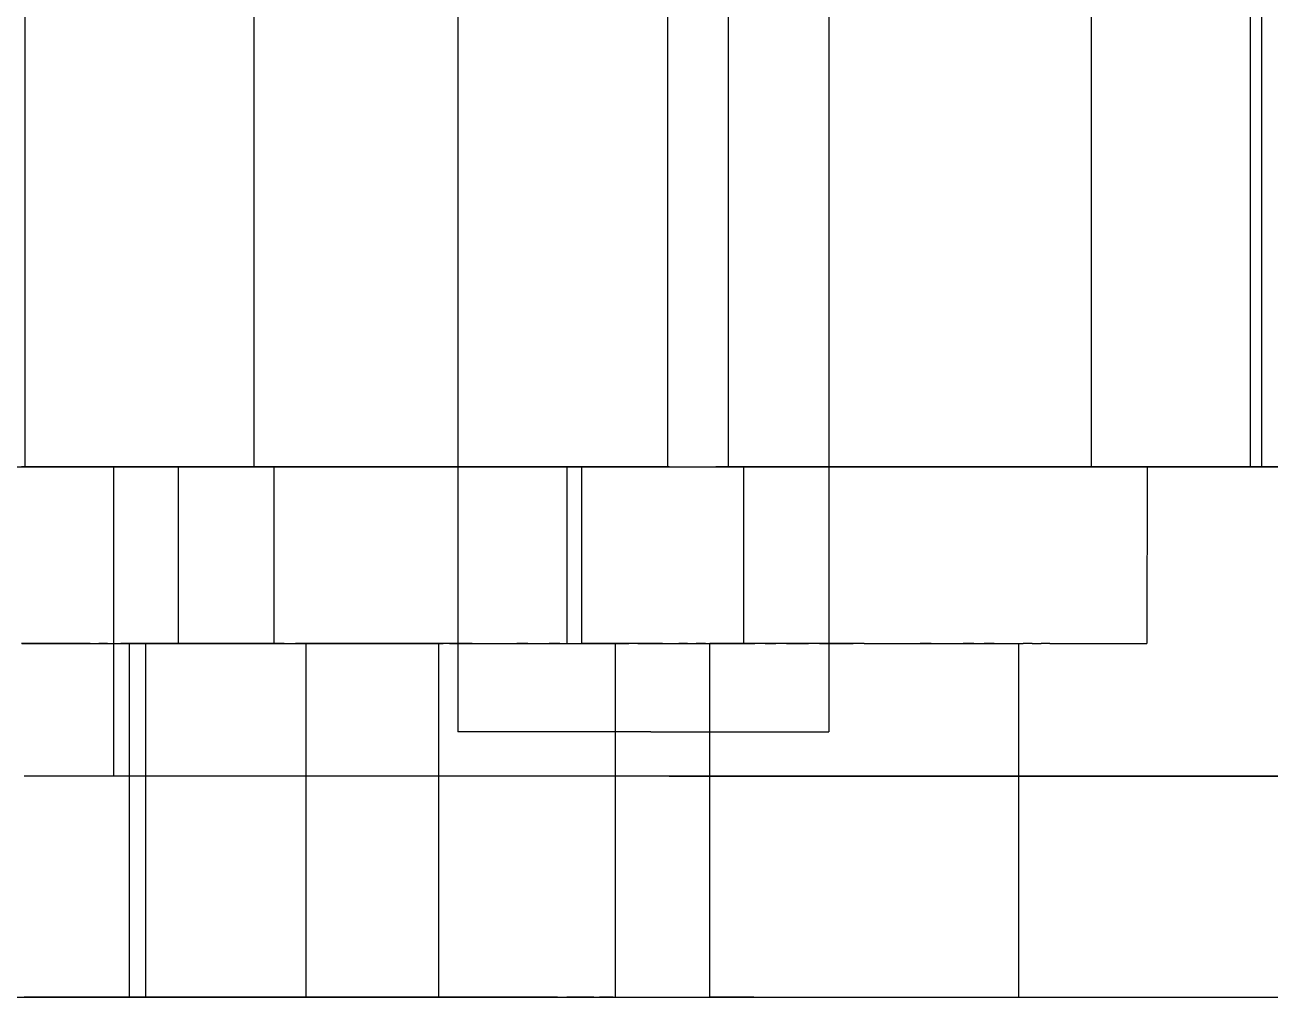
# Model space of a CAD drawing. Header units: millimetres. Extents: x -55 to 176, y -160 to 36.
# Drawn here: x 117 to 131.09, y -130 to -119 of the extents above; entities that cross this region are included whole.
import ezdxf

# ---------------------------------------------------------------- set-up
doc = ezdxf.new("R2010")
doc.units = ezdxf.units.MM
doc.layers.add('YZ', color=7, linetype='Continuous')

msp = doc.modelspace()

# ---------------------------------------------------------------- linework, layer by layer
at = {"layer": 'YZ'}
for p, q in [((117.001, -124), (117.001, -108)), ((117.001, -124), (117.001, -108)), ((121.9, -108), (121.9, -127)), ((121.9, -108), (121.9, -127)), ((126.1, -108), (126.1, -127)), ((126.1, -108), (126.1, -127)), ((131, -124), (130.999, -108)), ((131, -124), (130.999, -108)), ((119.593, -124), (119.593, -109.866)), ((130.871, -124), (130.871, -109.866)), ((124.276, -124), (124.276, -116.959)), ((124.963, -124), (124.963, -118)), ((129.071, -124), (129.071, -118)), ((116, -124), (164, -124)), ((117.01, -124), (116.961, -124)), ((116.998, -124), (117.124, -124)), ((117.002, -124), (117.001, -124)), ((117.002, -124), (117.001, -124)), ((117.001, -124), (117.01, -124)), ((117.001, -124), (117.011, -124)), ((117.015, -124), (117.002, -124)), ((117.002, -124), (117.014, -124)), ((117.064, -124), (117.01, -124)), ((117.01, -124), (117.03, -124)), ((117.011, -124), (117.032, -124)), ((117.014, -124), (117.037, -124)), ((117.04, -124), (117.015, -124)), ((117.03, -124), (117.062, -124)), ((117.032, -124), (117.064, -124)), ((117.037, -124), (117.07, -124)), ((117.075, -124), (117.04, -124)), ((117.062, -124), (117.104, -124)), ((117.122, -124), (117.064, -124)), ((117.064, -124), (117.108, -124)), ((117.07, -124), (117.115, -124)), ((117.121, -124), (117.075, -124)), ((117.104, -124), (117.157, -124)), ((117.108, -124), (117.161, -124)), ((117.115, -124), (117.171, -124)), ((117.178, -124), (117.121, -124)), ((117.185, -124), (117.122, -124)), ((117.124, -124), (117.249, -124)), ((117.157, -124), (117.222, -124)), ((117.161, -124), (117.226, -124)), ((117.171, -124), (117.237, -124)), ((117.246, -124), (117.178, -124)), ((117.253, -124), (117.185, -124)), ((117.222, -124), (117.297, -124)), ((117.226, -124), (117.301, -124)), ((117.237, -124), (117.314, -124)), ((117.324, -124), (117.246, -124)), ((117.249, -124), (117.374, -124)), ((117.324, -124), (117.253, -124)), ((117.297, -124), (117.382, -124)), ((117.301, -124), (117.387, -124)), ((117.314, -124), (117.402, -124)), ((117.413, -124), (117.324, -124)), ((117.4, -124), (117.324, -124)), ((117.374, -124), (117.497, -124)), ((117.382, -124), (117.478, -124)), ((117.387, -124), (117.484, -124)), ((117.479, -124), (117.4, -124)), ((117.402, -124), (117.5, -124)), ((117.513, -124), (117.413, -124)), ((117.478, -124), (117.585, -124)), ((117.563, -124), (117.479, -124)), ((117.484, -124), (117.59, -124)), ((117.497, -124), (117.618, -124)), ((117.5, -124), (117.608, -124)), ((117.623, -124), (117.513, -124)), ((117.65, -124), (117.563, -124)), ((117.585, -124), (117.702, -124)), ((117.59, -124), (117.707, -124)), ((117.608, -124), (117.726, -124)), ((117.618, -124), (117.738, -124)), ((117.743, -124), (117.623, -124)), ((117.65, -124), (117.741, -124)), ((117.828, -124), (117.702, -124)), ((117.834, -124), (117.707, -124)), ((117.726, -124), (117.854, -124)), ((117.738, -124), (117.857, -124)), ((117.741, -124), (117.835, -124)), ((117.873, -124), (117.743, -124)), ((117.965, -124), (117.828, -124)), ((117.97, -124), (117.834, -124)), ((117.835, -124), (117.933, -124)), ((117.854, -124), (117.992, -124)), ((117.857, -124), (117.973, -124)), ((118.013, -124), (117.873, -124)), ((117.933, -124), (118.034, -124)), ((117.965, -124), (118.111, -124)), ((118.116, -124), (117.97, -124)), ((117.973, -124), (118.087, -124)), ((117.992, -124), (118.139, -124)), ((118.039, -124), (118.004, -124)), ((118.004, -124), (118.004, -127.5)), ((118.162, -124), (118.013, -124)), ((118.034, -124), (118.137, -124)), ((118.109, -124), (118.039, -124)), ((118.087, -124), (118.199, -124)), ((118.213, -124), (118.109, -124)), ((118.111, -124), (118.266, -124)), ((118.271, -124), (118.116, -124)), ((118.137, -124), (118.244, -124)), ((118.139, -124), (118.296, -124)), ((118.32, -124), (118.162, -124)), ((118.199, -124), (118.308, -124)), ((118.351, -124), (118.213, -124)), ((118.244, -124), (118.353, -124)), ((118.266, -124), (118.431, -124)), ((118.435, -124), (118.271, -124)), ((118.296, -124), (118.461, -124)), ((118.308, -124), (118.415, -124)), ((118.488, -124), (118.32, -124)), ((118.524, -124), (118.351, -124)), ((118.353, -124), (118.465, -124)), ((118.415, -124), (118.519, -124)), ((118.431, -124), (118.604, -124)), ((118.608, -124), (118.435, -124)), ((118.461, -124), (118.636, -124)), ((118.465, -124), (118.58, -124)), ((118.664, -124), (118.488, -124)), ((118.519, -124), (118.62, -124)), ((118.731, -124), (118.524, -124)), ((118.58, -124), (118.696, -124)), ((118.604, -124), (118.786, -124)), ((118.789, -124), (118.608, -124)), ((118.62, -124), (118.717, -124)), ((118.636, -124), (118.818, -124)), ((118.849, -124), (118.664, -124)), ((118.696, -124), (118.814, -124)), ((118.717, -124), (118.812, -124)), ((118.971, -124), (118.731, -124)), ((118.739, -124), (118.734, -124)), ((118.734, -124), (118.734, -126)), ((118.749, -124), (118.739, -124)), ((118.764, -124), (118.749, -124)), ((118.785, -124), (118.764, -124)), ((118.81, -124), (118.785, -124)), ((118.786, -124), (118.976, -124)), ((118.979, -124), (118.789, -124)), ((118.84, -124), (118.81, -124)), ((118.812, -124), (118.902, -124)), ((118.814, -124), (118.934, -124)), ((118.818, -124), (119.009, -124)), ((118.875, -124), (118.84, -124)), ((119.042, -124), (118.849, -124)), ((118.915, -124), (118.875, -124)), ((118.902, -124), (118.99, -124)), ((118.959, -124), (118.915, -124)), ((118.934, -124), (119.056, -124)), ((119.008, -124), (118.959, -124)), ((119.245, -124), (118.971, -124)), ((118.976, -124), (119.174, -124)), ((119.176, -124), (118.979, -124)), ((118.99, -124), (119.073, -124)), ((119.062, -124), (119.008, -124)), ((119.009, -124), (119.208, -124)), ((119.243, -124), (119.042, -124)), ((119.056, -124), (119.179, -124)), ((119.121, -124), (119.062, -124)), ((119.073, -124), (119.153, -124)), ((119.184, -124), (119.121, -124)), ((119.153, -124), (119.228, -124)), ((119.174, -124), (119.38, -124)), ((119.176, -124), (119.381, -124)), ((119.179, -124), (119.303, -124)), ((119.251, -124), (119.184, -124)), ((119.208, -124), (119.414, -124)), ((119.228, -124), (119.3, -124)), ((119.243, -124), (119.451, -124)), ((119.551, -124), (119.245, -124)), ((119.322, -124), (119.251, -124)), ((119.3, -124), (119.367, -124)), ((119.303, -124), (119.428, -124)), ((119.398, -124), (119.322, -124)), ((119.367, -124), (119.43, -124)), ((119.38, -124), (119.593, -124)), ((119.381, -124), (119.593, -124)), ((119.478, -124), (119.398, -124)), ((119.414, -124), (119.627, -124)), ((119.428, -124), (119.554, -124)), ((119.43, -124), (119.488, -124)), ((119.451, -124), (119.667, -124)), ((119.561, -124), (119.478, -124)), ((119.488, -124), (119.542, -124)), ((119.542, -124), (119.592, -124)), ((119.89, -124), (119.551, -124)), ((119.554, -124), (119.681, -124)), ((119.648, -124), (119.561, -124)), ((119.592, -124), (119.636, -124)), ((119.593, -124), (124.963, -124)), ((124.276, -124), (119.593, -124)), ((119.627, -124), (119.848, -124)), ((119.636, -124), (119.676, -124)), ((119.739, -124), (119.648, -124)), ((119.667, -124), (119.889, -124)), ((119.676, -124), (119.711, -124)), ((119.681, -124), (119.808, -124)), ((119.711, -124), (119.741, -124)), ((119.739, -124), (119.834, -124)), ((119.741, -124), (119.766, -124)), ((119.766, -124), (119.786, -124)), ((119.786, -124), (119.802, -124)), ((119.802, -124), (119.812, -124)), ((119.808, -124), (119.935, -124)), ((119.812, -124), (119.817, -124)), ((119.817, -124), (119.817, -126)), ((119.834, -124), (119.931, -124)), ((119.848, -124), (120.075, -124)), ((119.889, -124), (120.118, -124)), ((120.261, -124), (119.89, -124)), ((119.931, -124), (120.032, -124)), ((119.935, -124), (120.062, -124)), ((120.032, -124), (120.136, -124)), ((120.062, -124), (120.189, -124)), ((120.075, -124), (120.308, -124)), ((120.118, -124), (120.353, -124)), ((120.136, -124), (120.243, -124)), ((120.189, -124), (120.316, -124)), ((120.243, -124), (120.352, -124)), ((120.663, -124), (120.261, -124)), ((120.308, -124), (120.546, -124)), ((120.316, -124), (120.442, -124)), ((120.352, -124), (120.464, -124)), ((120.353, -124), (120.594, -124)), ((120.442, -124), (120.567, -124)), ((120.464, -124), (120.578, -124)), ((120.546, -124), (120.791, -124)), ((120.567, -124), (120.691, -124)), ((120.578, -124), (120.694, -124)), ((120.594, -124), (120.84, -124)), ((121.095, -124), (120.663, -124)), ((120.691, -124), (120.814, -124)), ((120.694, -124), (120.812, -124)), ((120.791, -124), (121.04, -124)), ((120.812, -124), (120.933, -124)), ((120.814, -124), (120.936, -124)), ((120.84, -124), (121.092, -124)), ((120.933, -124), (121.054, -124)), ((120.936, -124), (121.056, -124)), ((121.04, -124), (121.294, -124)), ((121.054, -124), (121.177, -124)), ((121.056, -124), (121.174, -124)), ((121.092, -124), (121.348, -124)), ((121.557, -124), (121.095, -124)), ((121.174, -124), (121.291, -124)), ((121.177, -124), (121.301, -124)), ((121.291, -124), (121.405, -124)), ((121.294, -124), (121.552, -124)), ((121.301, -124), (121.427, -124)), ((121.348, -124), (121.608, -124)), ((121.405, -124), (121.517, -124)), ((121.427, -124), (121.553, -124)), ((121.517, -124), (121.626, -124)), ((121.552, -124), (121.815, -124)), ((121.553, -124), (121.679, -124)), ((122.049, -124), (121.557, -124)), ((121.608, -124), (121.872, -124)), ((121.626, -124), (121.733, -124)), ((121.679, -124), (121.806, -124)), ((121.733, -124), (121.837, -124)), ((121.806, -124), (121.933, -124)), ((121.815, -124), (122.08, -124)), ((121.837, -124), (121.937, -124)), ((121.872, -124), (122.139, -124)), ((121.933, -124), (122.061, -124)), ((121.937, -124), (122.035, -124)), ((122.035, -124), (122.129, -124)), ((122.568, -124), (122.049, -124)), ((122.061, -124), (122.188, -124)), ((122.08, -124), (122.349, -124)), ((122.129, -124), (122.22, -124)), ((122.139, -124), (122.409, -124)), ((122.188, -124), (122.314, -124)), ((122.22, -124), (122.307, -124)), ((122.307, -124), (122.391, -124)), ((122.314, -124), (122.44, -124)), ((122.349, -124), (122.62, -124)), ((122.391, -124), (122.471, -124)), ((122.409, -124), (122.682, -124)), ((122.44, -124), (122.566, -124)), ((122.471, -124), (122.546, -124)), ((122.546, -124), (122.618, -124)), ((122.566, -124), (122.69, -124)), ((123.116, -124), (122.568, -124)), ((122.618, -124), (122.685, -124)), ((122.62, -124), (122.893, -124)), ((122.682, -124), (122.957, -124)), ((122.685, -124), (122.748, -124)), ((122.69, -124), (122.813, -124)), ((122.748, -124), (122.806, -124)), ((122.806, -124), (122.86, -124)), ((122.813, -124), (122.934, -124)), ((122.86, -124), (122.909, -124)), ((122.893, -124), (123.169, -124)), ((122.909, -124), (122.954, -124)), ((122.934, -124), (123.054, -124)), ((122.954, -124), (122.994, -124)), ((122.957, -124), (123.234, -124)), ((122.994, -124), (123.029, -124)), ((123.029, -124), (123.059, -124)), ((123.054, -124), (123.173, -124)), ((123.059, -124), (123.084, -124)), ((123.084, -124), (123.104, -124)), ((123.104, -124), (123.119, -124)), ((123.69, -124), (123.116, -124)), ((123.119, -124), (123.129, -124)), ((123.129, -124), (123.134, -124)), ((123.134, -124), (123.134, -126)), ((123.169, -124), (123.445, -124)), ((123.173, -124), (123.289, -124)), ((123.234, -124), (123.512, -124)), ((123.289, -124), (123.403, -124)), ((123.302, -124), (123.3, -124)), ((123.3, -124), (123.303, -124)), ((123.3, -124), (123.301, -126)), ((123.309, -124), (123.302, -124)), ((123.303, -124), (123.312, -124)), ((123.321, -124), (123.309, -124)), ((123.312, -124), (123.325, -124)), ((123.338, -124), (123.321, -124)), ((123.325, -124), (123.343, -124)), ((123.36, -124), (123.338, -124)), ((123.343, -124), (123.367, -124)), ((123.387, -124), (123.36, -124)), ((123.367, -124), (123.395, -124)), ((123.419, -124), (123.387, -124)), ((123.395, -124), (123.429, -124)), ((123.403, -124), (123.515, -124)), ((123.456, -124), (123.419, -124)), ((123.429, -124), (123.467, -124)), ((123.445, -124), (123.722, -124)), ((123.497, -124), (123.456, -124)), ((123.467, -124), (123.51, -124)), ((123.544, -124), (123.497, -124)), ((123.51, -124), (123.558, -124)), ((123.512, -124), (123.79, -124)), ((123.515, -124), (123.624, -124)), ((123.595, -124), (123.544, -124)), ((123.558, -124), (123.61, -124)), ((123.651, -124), (123.595, -124)), ((123.61, -124), (123.667, -124)), ((123.624, -124), (123.731, -124)), ((123.711, -124), (123.651, -124)), ((123.667, -124), (123.729, -124)), ((124.29, -124), (123.69, -124)), ((123.776, -124), (123.711, -124)), ((123.722, -124), (124, -124)), ((123.729, -124), (123.795, -124)), ((123.731, -124), (123.835, -124)), ((123.845, -124), (123.776, -124)), ((123.79, -124), (124.069, -124)), ((123.795, -124), (123.865, -124)), ((123.835, -124), (123.936, -124)), ((123.918, -124), (123.845, -124)), ((123.865, -124), (123.939, -124)), ((123.995, -124), (123.918, -124)), ((123.936, -124), (124.033, -124)), ((123.939, -124), (124.018, -124)), ((124.076, -124), (123.995, -124)), ((124, -124), (124.274, -124)), ((124.018, -124), (124.1, -124)), ((124.033, -124), (124.128, -124)), ((124.069, -124), (124.348, -124)), ((124.162, -124), (124.076, -124)), ((124.1, -124), (124.186, -124)), ((124.128, -124), (124.219, -124)), ((124.25, -124), (124.162, -124)), ((124.186, -124), (124.276, -124)), ((124.219, -124), (124.306, -124)), ((124.25, -124), (124.343, -124)), ((124.274, -124), (124.548, -124)), ((124.29, -124), (124.914, -124)), ((124.306, -124), (124.389, -124)), ((124.343, -124), (124.439, -124)), ((124.348, -124), (124.626, -124)), ((124.389, -124), (124.469, -124)), ((124.439, -124), (124.538, -124)), ((124.469, -124), (124.545, -124)), ((124.538, -124), (124.64, -124)), ((124.545, -124), (124.616, -124)), ((124.548, -124), (124.821, -124)), ((124.616, -124), (124.683, -124)), ((124.626, -124), (124.903, -124)), ((124.64, -124), (124.745, -124)), ((124.683, -124), (124.746, -124)), ((124.745, -124), (124.853, -124)), ((124.746, -124), (124.805, -124)), ((124.805, -124), (124.859, -124)), ((125.093, -124), (124.821, -124)), ((124.853, -124), (124.964, -124)), ((124.859, -124), (124.908, -124)), ((125.179, -124), (124.903, -124)), ((124.952, -124), (124.908, -124)), ((124.914, -124), (125.563, -124)), ((124.992, -124), (124.952, -124)), ((124.963, -124), (133.985, -124)), ((124.964, -124), (125.077, -124)), ((125.027, -124), (124.992, -124)), ((125.057, -124), (125.027, -124)), ((125.057, -124), (125.082, -124)), ((125.077, -124), (125.192, -124)), ((125.103, -124), (125.082, -124)), ((125.363, -124), (125.093, -124)), ((125.118, -124), (125.103, -124)), ((125.128, -124), (125.118, -124)), ((125.133, -124), (125.128, -124)), ((125.133, -124), (125.133, -126)), ((125.453, -124), (125.179, -124)), ((125.192, -124), (125.309, -124)), ((125.309, -124), (125.429, -124)), ((125.63, -124), (125.363, -124)), ((125.429, -124), (125.55, -124)), ((125.725, -124), (125.453, -124)), ((125.55, -124), (125.672, -124)), ((125.563, -124), (126.234, -124)), ((125.896, -124), (125.63, -124)), ((125.672, -124), (125.796, -124)), ((125.993, -124), (125.725, -124)), ((125.796, -124), (125.921, -124)), ((126.158, -124), (125.896, -124)), ((125.921, -124), (126.047, -124)), ((126.259, -124), (125.993, -124)), ((126.047, -124), (126.173, -124)), ((126.418, -124), (126.158, -124)), ((126.173, -124), (126.3, -124)), ((126.234, -124), (126.928, -124)), ((126.521, -124), (126.259, -124)), ((126.3, -124), (126.428, -124)), ((126.673, -124), (126.418, -124)), ((126.428, -124), (126.555, -124)), ((126.78, -124), (126.521, -124)), ((126.555, -124), (126.682, -124)), ((126.924, -124), (126.673, -124)), ((126.682, -124), (126.81, -124)), ((127.033, -124), (126.78, -124)), ((126.81, -124), (126.936, -124)), ((127.171, -124), (126.924, -124)), ((126.928, -124), (127.641, -124)), ((126.936, -124), (127.062, -124)), ((127.282, -124), (127.033, -124)), ((127.062, -124), (127.187, -124)), ((127.413, -124), (127.171, -124)), ((127.187, -124), (127.311, -124)), ((127.526, -124), (127.282, -124)), ((127.311, -124), (127.434, -124)), ((127.65, -124), (127.413, -124)), ((127.434, -124), (127.555, -124)), ((127.764, -124), (127.526, -124)), ((127.555, -124), (127.674, -124)), ((127.641, -124), (128.375, -124)), ((127.881, -124), (127.65, -124)), ((127.674, -124), (127.792, -124)), ((127.996, -124), (127.764, -124)), ((127.792, -124), (127.908, -124)), ((128.106, -124), (127.881, -124)), ((127.908, -124), (128.021, -124)), ((128.222, -124), (127.996, -124)), ((128.021, -124), (128.132, -124)), ((128.325, -124), (128.106, -124)), ((128.132, -124), (128.24, -124)), ((128.441, -124), (128.222, -124)), ((128.24, -124), (128.346, -124)), ((128.538, -124), (128.325, -124)), ((128.346, -124), (128.448, -124)), ((128.375, -124), (129.127, -124)), ((128.653, -124), (128.441, -124)), ((128.448, -124), (128.548, -124)), ((128.743, -124), (128.538, -124)), ((128.548, -124), (128.644, -124)), ((128.644, -124), (128.737, -124)), ((128.858, -124), (128.653, -124)), ((128.737, -124), (128.827, -124)), ((128.941, -124), (128.743, -124)), ((128.827, -124), (128.912, -124)), ((128.858, -124), (129.055, -124)), ((128.912, -124), (128.994, -124)), ((129.131, -124), (128.941, -124)), ((128.994, -124), (129.072, -124)), ((129.055, -124), (129.243, -124)), ((129.145, -124), (129.071, -124)), ((131.205, -124), (129.071, -124)), ((129.072, -124), (129.146, -124)), ((129.127, -124), (129.895, -124)), ((129.314, -124), (129.131, -124)), ((129.215, -124), (129.145, -124)), ((129.146, -124), (129.215, -124)), ((129.215, -124), (129.281, -124)), ((129.28, -124), (129.215, -124)), ((129.243, -124), (129.424, -124)), ((129.341, -124), (129.28, -124)), ((129.281, -124), (129.341, -124)), ((129.488, -124), (129.314, -124)), ((129.341, -124), (129.398, -124)), ((129.397, -124), (129.341, -124)), ((129.449, -124), (129.397, -124)), ((129.398, -124), (129.45, -124)), ((129.424, -124), (129.596, -124)), ((129.496, -124), (129.449, -124)), ((129.45, -124), (129.497, -124)), ((129.654, -124), (129.488, -124)), ((129.539, -124), (129.496, -124)), ((129.497, -124), (129.539, -124)), ((129.539, -124), (129.577, -124)), ((129.576, -124), (129.539, -124)), ((129.609, -124), (129.576, -124)), ((129.577, -124), (129.609, -124)), ((129.596, -124), (129.759, -124)), ((129.609, -124), (129.637, -124)), ((129.637, -124), (129.609, -124)), ((129.66, -124), (129.637, -124)), ((129.659, -124), (129.637, -124)), ((129.812, -124), (129.654, -124)), ((129.677, -124), (129.659, -124)), ((129.677, -124), (129.66, -124)), ((129.69, -124), (129.677, -124)), ((129.69, -124), (129.677, -124)), ((129.69, -124), (129.697, -124)), ((129.697, -124), (129.69, -124)), ((129.697, -124), (129.7, -124)), ((129.7, -124), (129.697, -124)), ((129.7, -124), (129.699, -126)), ((129.759, -124), (129.913, -124)), ((129.96, -124), (129.812, -124)), ((129.895, -124), (130.68, -124)), ((129.913, -124), (130.058, -124)), ((130.099, -124), (129.96, -124)), ((130.058, -124), (130.192, -124)), ((130.229, -124), (130.099, -124)), ((130.192, -124), (130.318, -124)), ((130.349, -124), (130.229, -124)), ((130.318, -124), (130.433, -124)), ((130.46, -124), (130.349, -124)), ((130.433, -124), (130.538, -124)), ((130.561, -124), (130.46, -124)), ((130.538, -124), (130.632, -124)), ((130.651, -124), (130.561, -124)), ((130.632, -124), (130.716, -124)), ((130.732, -124), (130.651, -124)), ((130.68, -124), (131.48, -124)), ((130.716, -124), (130.789, -124)), ((130.802, -124), (130.732, -124)), ((130.789, -124), (130.852, -124)), ((130.861, -124), (130.802, -124)), ((130.852, -124), (130.903, -124)), ((130.91, -124), (130.861, -124)), ((130.919, -124), (130.871, -124)), ((130.871, -124), (135.606, -124)), ((135.724, -124), (130.871, -124)), ((130.871, -124), (130.918, -124)), ((130.903, -124), (130.944, -124)), ((130.949, -124), (130.91, -124)), ((130.918, -124), (130.955, -124)), ((130.956, -124), (130.919, -124)), ((130.944, -124), (130.974, -124)), ((130.977, -124), (130.949, -124)), ((130.955, -124), (130.98, -124)), ((130.981, -124), (130.956, -124)), ((130.974, -124), (130.992, -124)), ((130.994, -124), (130.977, -124)), ((130.98, -124), (130.996, -124)), ((130.996, -124), (130.981, -124)), ((130.992, -124), (131, -124)), ((131, -124), (130.994, -124)), ((131, -124), (130.996, -124)), ((130.996, -124), (131, -124)), ((117.01, -126), (116.961, -126)), ((116.963, -126), (117.031, -126)), ((116.998, -126), (117.124, -126)), ((117.064, -126), (117.01, -126)), ((117.031, -126), (117.098, -126)), ((117.122, -126), (117.064, -126)), ((117.098, -126), (117.165, -126)), ((117.185, -126), (117.122, -126)), ((117.124, -126), (117.249, -126)), ((117.165, -126), (117.23, -126)), ((117.253, -126), (117.185, -126)), ((117.23, -126), (117.295, -126)), ((117.374, -126), (117.249, -126)), ((117.324, -126), (117.253, -126)), ((117.295, -126), (117.359, -126)), ((117.4, -126), (117.324, -126)), ((117.359, -126), (117.421, -126)), ((117.374, -126), (117.497, -126)), ((117.479, -126), (117.4, -126)), ((117.421, -126), (117.482, -126)), ((117.563, -126), (117.479, -126)), ((117.482, -126), (117.542, -126)), ((117.497, -126), (117.618, -126)), ((117.542, -126), (117.6, -126)), ((117.65, -126), (117.563, -126)), ((117.6, -126), (117.657, -126)), ((117.738, -126), (117.618, -126)), ((117.65, -126), (117.741, -126)), ((117.657, -126), (117.712, -126)), ((117.712, -126), (117.766, -126)), ((117.738, -126), (117.857, -126)), ((117.741, -126), (117.835, -126)), ((117.766, -126), (117.817, -126)), ((117.817, -126), (117.867, -126)), ((117.933, -126), (117.835, -126)), ((117.857, -126), (117.973, -126)), ((117.867, -126), (117.915, -126)), ((117.915, -126), (117.96, -126)), ((117.933, -126), (118.034, -126)), ((117.96, -126), (118.004, -126)), ((117.973, -126), (118.087, -126)), ((118.004, -126), (118.045, -126)), ((118.034, -126), (118.137, -126)), ((118.045, -126), (118.084, -126)), ((118.084, -126), (118.121, -126)), ((118.199, -126), (118.087, -126)), ((118.121, -126), (118.156, -126)), ((118.137, -126), (118.244, -126)), ((118.156, -126), (118.187, -126)), ((118.185, -130), (118.185, -126)), ((118.188, -126), (118.185, -126)), ((118.187, -126), (118.217, -126)), ((118.194, -126), (118.188, -126)), ((118.202, -126), (118.194, -126)), ((118.199, -126), (118.308, -126)), ((118.213, -126), (118.202, -126)), ((118.227, -126), (118.213, -126)), ((118.217, -126), (118.244, -126)), ((118.243, -126), (118.227, -126)), ((118.262, -126), (118.243, -126)), ((118.244, -126), (118.268, -126)), ((118.244, -126), (118.353, -126)), ((118.284, -126), (118.262, -126)), ((118.268, -126), (118.29, -126)), ((118.308, -126), (118.284, -126)), ((118.29, -126), (118.309, -126)), ((118.335, -126), (118.308, -126)), ((118.308, -126), (118.415, -126)), ((118.309, -126), (118.326, -126)), ((118.326, -126), (118.339, -126)), ((118.365, -126), (118.335, -126)), ((118.339, -126), (118.35, -126)), ((118.35, -126), (118.359, -126)), ((118.465, -126), (118.353, -126)), ((118.359, -126), (118.364, -126)), ((118.364, -126), (118.367, -126)), ((118.397, -126), (118.365, -126)), ((118.367, -130), (118.367, -126)), ((118.431, -126), (118.397, -126)), ((118.415, -126), (118.519, -126)), ((118.468, -126), (118.431, -126)), ((118.465, -126), (118.58, -126)), ((118.507, -126), (118.468, -126)), ((118.548, -126), (118.507, -126)), ((118.62, -126), (118.519, -126)), ((118.592, -126), (118.548, -126)), ((118.58, -126), (118.696, -126)), ((118.638, -126), (118.592, -126)), ((118.62, -126), (118.717, -126)), ((118.685, -126), (118.638, -126)), ((118.735, -126), (118.685, -126)), ((118.696, -126), (118.814, -126)), ((118.717, -126), (118.812, -126)), ((118.739, -126), (118.734, -126)), ((118.787, -126), (118.735, -126)), ((118.749, -126), (118.739, -126)), ((118.764, -126), (118.749, -126)), ((118.785, -126), (118.764, -126)), ((118.81, -126), (118.785, -126)), ((118.84, -126), (118.787, -126)), ((118.84, -126), (118.81, -126)), ((118.812, -126), (118.902, -126)), ((118.814, -126), (118.934, -126)), ((118.895, -126), (118.84, -126)), ((118.875, -126), (118.84, -126)), ((118.915, -126), (118.875, -126)), ((118.952, -126), (118.895, -126)), ((118.902, -126), (118.99, -126)), ((118.959, -126), (118.915, -126)), ((119.056, -126), (118.934, -126)), ((119.01, -126), (118.952, -126)), ((119.008, -126), (118.959, -126)), ((118.99, -126), (119.073, -126)), ((119.062, -126), (119.008, -126)), ((119.07, -126), (119.01, -126)), ((119.056, -126), (119.179, -126)), ((119.121, -126), (119.062, -126)), ((119.131, -126), (119.07, -126)), ((119.073, -126), (119.153, -126)), ((119.184, -126), (119.121, -126)), ((119.194, -126), (119.131, -126)), ((119.153, -126), (119.228, -126)), ((119.179, -126), (119.303, -126)), ((119.251, -126), (119.184, -126)), ((119.257, -126), (119.194, -126)), ((119.228, -126), (119.3, -126)), ((119.322, -126), (119.251, -126)), ((119.322, -126), (119.257, -126)), ((119.3, -126), (119.367, -126)), ((119.428, -126), (119.303, -126)), ((119.388, -126), (119.322, -126)), ((119.398, -126), (119.322, -126)), ((119.367, -126), (119.43, -126)), ((119.454, -126), (119.388, -126)), ((119.478, -126), (119.398, -126)), ((119.428, -126), (119.554, -126)), ((119.43, -126), (119.488, -126)), ((119.521, -126), (119.454, -126)), ((119.561, -126), (119.478, -126)), ((119.488, -126), (119.542, -126)), ((119.589, -126), (119.521, -126)), ((119.542, -126), (119.592, -126)), ((119.681, -126), (119.554, -126)), ((119.648, -126), (119.561, -126)), ((119.658, -126), (119.589, -126)), ((119.592, -126), (119.636, -126)), ((119.636, -126), (119.676, -126)), ((119.648, -126), (119.739, -126)), ((119.727, -126), (119.658, -126)), ((119.676, -126), (119.711, -126)), ((119.681, -126), (119.808, -126)), ((119.711, -126), (119.741, -126)), ((119.796, -126), (119.727, -126)), ((119.834, -126), (119.739, -126)), ((119.741, -126), (119.766, -126)), ((119.766, -126), (119.786, -126)), ((119.786, -126), (119.802, -126)), ((119.866, -126), (119.796, -126)), ((119.802, -126), (119.812, -126)), ((119.808, -126), (119.935, -126)), ((119.812, -126), (119.817, -126)), ((119.834, -126), (119.931, -126)), ((119.935, -126), (119.866, -126)), ((119.931, -126), (120.032, -126)), ((119.935, -126), (120.005, -126)), ((119.935, -126), (120.062, -126)), ((120.005, -126), (120.074, -126)), ((120.032, -126), (120.136, -126)), ((120.189, -126), (120.062, -126)), ((120.074, -126), (120.143, -126)), ((120.136, -126), (120.243, -126)), ((120.143, -126), (120.212, -126)), ((120.184, -130), (120.184, -126)), ((120.187, -126), (120.184, -126)), ((120.192, -126), (120.187, -126)), ((120.189, -126), (120.316, -126)), ((120.2, -126), (120.192, -126)), ((120.211, -126), (120.2, -126)), ((120.225, -126), (120.211, -126)), ((120.212, -126), (120.281, -126)), ((120.242, -126), (120.225, -126)), ((120.261, -126), (120.242, -126)), ((120.352, -126), (120.243, -126)), ((120.283, -126), (120.261, -126)), ((120.281, -126), (120.349, -126)), ((120.307, -126), (120.283, -126)), ((120.334, -126), (120.307, -126)), ((120.316, -126), (120.442, -126)), ((120.363, -126), (120.334, -126)), ((120.349, -126), (120.416, -126)), ((120.352, -126), (120.464, -126)), ((120.395, -126), (120.363, -126)), ((120.43, -126), (120.395, -126)), ((120.416, -126), (120.482, -126)), ((120.466, -126), (120.43, -126)), ((120.567, -126), (120.442, -126)), ((120.464, -126), (120.578, -126)), ((120.506, -126), (120.466, -126)), ((120.482, -126), (120.548, -126)), ((120.547, -126), (120.506, -126)), ((120.59, -126), (120.547, -126)), ((120.548, -126), (120.613, -126)), ((120.567, -126), (120.691, -126)), ((120.694, -126), (120.578, -126)), ((120.636, -126), (120.59, -126)), ((120.613, -126), (120.676, -126)), ((120.684, -126), (120.636, -126)), ((120.676, -126), (120.739, -126)), ((120.733, -126), (120.684, -126)), ((120.691, -126), (120.814, -126)), ((120.694, -126), (120.812, -126)), ((120.785, -126), (120.733, -126)), ((120.739, -126), (120.8, -126)), ((120.838, -126), (120.785, -126)), ((120.8, -126), (120.86, -126)), ((120.812, -126), (120.933, -126)), ((120.814, -126), (120.936, -126)), ((120.894, -126), (120.838, -126)), ((120.86, -126), (120.918, -126)), ((120.95, -126), (120.894, -126)), ((120.918, -126), (120.975, -126)), ((120.933, -126), (121.054, -126)), ((120.936, -126), (121.056, -126)), ((121.009, -126), (120.95, -126)), ((120.975, -126), (121.03, -126)), ((121.069, -126), (121.009, -126)), ((121.03, -126), (121.083, -126)), ((121.177, -126), (121.054, -126)), ((121.056, -126), (121.174, -126)), ((121.13, -126), (121.069, -126)), ((121.083, -126), (121.135, -126)), ((121.192, -126), (121.13, -126)), ((121.135, -126), (121.185, -126)), ((121.291, -126), (121.174, -126)), ((121.177, -126), (121.301, -126)), ((121.185, -126), (121.232, -126)), ((121.256, -126), (121.192, -126)), ((121.232, -126), (121.278, -126)), ((121.32, -126), (121.256, -126)), ((121.278, -126), (121.322, -126)), ((121.291, -126), (121.405, -126)), ((121.301, -126), (121.427, -126)), ((121.386, -126), (121.32, -126)), ((121.322, -126), (121.363, -126)), ((121.363, -126), (121.402, -126)), ((121.453, -126), (121.386, -126)), ((121.402, -126), (121.439, -126)), ((121.405, -126), (121.517, -126)), ((121.427, -126), (121.553, -126)), ((121.439, -126), (121.473, -126)), ((121.52, -126), (121.453, -126)), ((121.473, -126), (121.505, -126)), ((121.505, -126), (121.535, -126)), ((121.626, -126), (121.517, -126)), ((121.588, -126), (121.52, -126)), ((121.535, -126), (121.562, -126)), ((121.553, -126), (121.679, -126)), ((121.562, -126), (121.586, -126)), ((121.586, -126), (121.608, -126)), ((121.656, -126), (121.588, -126)), ((121.608, -126), (121.627, -126)), ((121.626, -126), (121.733, -126)), ((121.627, -126), (121.643, -126)), ((121.643, -126), (121.657, -126)), ((121.725, -126), (121.656, -126)), ((121.657, -126), (121.668, -126)), ((121.668, -126), (121.676, -126)), ((121.676, -126), (121.682, -126)), ((121.806, -126), (121.679, -126)), ((121.682, -126), (121.685, -126)), ((121.685, -130), (121.685, -126)), ((121.794, -126), (121.725, -126)), ((121.837, -126), (121.733, -126)), ((121.864, -126), (121.794, -126)), ((121.806, -126), (121.933, -126)), ((121.837, -126), (121.937, -126)), ((121.933, -126), (121.864, -126)), ((121.933, -126), (122.003, -126)), ((122.061, -126), (121.933, -126)), ((122.035, -126), (121.937, -126)), ((122.003, -126), (122.073, -126)), ((122.035, -126), (122.129, -126)), ((122.061, -126), (122.188, -126)), ((122.073, -126), (122.142, -126)), ((122.129, -126), (122.22, -126)), ((122.142, -126), (122.211, -126)), ((122.188, -126), (122.314, -126)), ((122.211, -126), (122.279, -126)), ((122.22, -126), (122.307, -126)), ((122.279, -126), (122.347, -126)), ((122.307, -126), (122.391, -126)), ((122.314, -126), (122.44, -126)), ((122.347, -126), (122.414, -126)), ((122.391, -126), (122.471, -126)), ((122.414, -126), (122.481, -126)), ((122.44, -126), (122.566, -126)), ((122.471, -126), (122.546, -126)), ((122.481, -126), (122.547, -126)), ((122.546, -126), (122.618, -126)), ((122.547, -126), (122.611, -126)), ((122.69, -126), (122.566, -126)), ((122.611, -126), (122.675, -126)), ((122.618, -126), (122.685, -126)), ((122.675, -126), (122.737, -126)), ((122.685, -126), (122.748, -126)), ((122.69, -126), (122.813, -126)), ((122.737, -126), (122.798, -126)), ((122.748, -126), (122.806, -126)), ((122.798, -126), (122.858, -126)), ((122.806, -126), (122.86, -126)), ((122.813, -126), (122.934, -126)), ((122.858, -126), (122.917, -126)), ((122.86, -126), (122.909, -126)), ((122.909, -126), (122.954, -126)), ((122.917, -126), (122.973, -126)), ((123.054, -126), (122.934, -126)), ((122.954, -126), (122.994, -126)), ((122.973, -126), (123.028, -126)), ((122.994, -126), (123.029, -126)), ((123.028, -126), (123.082, -126)), ((123.029, -126), (123.059, -126)), ((123.054, -126), (123.173, -126)), ((123.059, -126), (123.084, -126)), ((123.082, -126), (123.133, -126)), ((123.084, -126), (123.104, -126)), ((123.104, -126), (123.119, -126)), ((123.119, -126), (123.129, -126)), ((123.129, -126), (123.134, -126)), ((123.133, -126), (123.183, -126)), ((123.173, -126), (123.289, -126)), ((123.183, -126), (123.231, -126)), ((123.231, -126), (123.277, -126)), ((123.277, -126), (123.32, -126)), ((123.289, -126), (123.403, -126)), ((123.306, -126), (123.301, -126)), ((123.316, -126), (123.306, -126)), ((123.331, -126), (123.316, -126)), ((123.32, -126), (123.361, -126)), ((123.351, -126), (123.331, -126)), ((123.376, -126), (123.351, -126)), ((123.361, -126), (123.401, -126)), ((123.406, -126), (123.376, -126)), ((123.401, -126), (123.437, -126)), ((123.515, -126), (123.403, -126)), ((123.441, -126), (123.406, -126)), ((123.437, -126), (123.472, -126)), ((123.481, -126), (123.441, -126)), ((123.472, -126), (123.504, -126)), ((123.526, -126), (123.481, -126)), ((123.504, -126), (123.533, -126)), ((123.515, -126), (123.624, -126)), ((123.575, -126), (123.526, -126)), ((123.533, -126), (123.56, -126)), ((123.56, -126), (123.584, -126)), ((123.629, -126), (123.575, -126)), ((123.584, -126), (123.606, -126)), ((123.606, -126), (123.625, -126)), ((123.624, -126), (123.731, -126)), ((123.625, -126), (123.642, -126)), ((123.687, -126), (123.629, -126)), ((123.642, -126), (123.656, -126)), ((123.656, -126), (123.667, -126)), ((123.667, -126), (123.675, -126)), ((123.675, -126), (123.68, -126)), ((123.68, -126), (123.683, -126)), ((123.683, -130), (123.683, -126)), ((123.75, -126), (123.687, -126)), ((123.731, -126), (123.835, -126)), ((123.817, -126), (123.75, -126)), ((123.889, -126), (123.817, -126)), ((123.936, -126), (123.835, -126)), ((123.965, -126), (123.889, -126)), ((123.936, -126), (124.033, -126)), ((124.044, -126), (123.965, -126)), ((124.033, -126), (124.128, -126)), ((124.128, -126), (124.044, -126)), ((124.128, -126), (124.219, -126)), ((124.215, -126), (124.128, -126)), ((124.215, -126), (124.306, -126)), ((124.219, -126), (124.306, -126)), ((124.306, -126), (124.389, -126)), ((124.306, -126), (124.4, -126)), ((124.389, -126), (124.469, -126)), ((124.498, -126), (124.4, -126)), ((124.469, -126), (124.545, -126)), ((124.498, -126), (124.599, -126)), ((124.545, -126), (124.616, -126)), ((124.702, -126), (124.599, -126)), ((124.616, -126), (124.683, -126)), ((124.683, -126), (124.746, -126)), ((124.702, -126), (124.809, -126)), ((124.746, -126), (124.805, -126)), ((124.75, -130), (124.75, -126)), ((124.753, -126), (124.75, -126)), ((124.759, -126), (124.753, -126)), ((124.767, -126), (124.759, -126)), ((124.778, -126), (124.767, -126)), ((124.792, -126), (124.778, -126)), ((124.808, -126), (124.792, -126)), ((124.805, -126), (124.859, -126)), ((124.827, -126), (124.808, -126)), ((124.809, -126), (124.918, -126)), ((124.849, -126), (124.827, -126)), ((124.873, -126), (124.849, -126)), ((124.859, -126), (124.908, -126)), ((124.9, -126), (124.873, -126)), ((124.93, -126), (124.9, -126)), ((124.908, -126), (124.952, -126)), ((125.03, -126), (124.918, -126)), ((124.962, -126), (124.93, -126)), ((124.952, -126), (124.992, -126)), ((124.996, -126), (124.962, -126)), ((124.992, -126), (125.027, -126)), ((125.033, -126), (124.996, -126)), ((125.027, -126), (125.057, -126)), ((125.03, -126), (125.144, -126)), ((125.072, -126), (125.033, -126)), ((125.057, -126), (125.082, -126)), ((125.113, -126), (125.072, -126)), ((125.082, -126), (125.103, -126)), ((125.103, -126), (125.118, -126)), ((125.157, -126), (125.113, -126)), ((125.118, -126), (125.128, -126)), ((125.128, -126), (125.133, -126)), ((125.144, -126), (125.261, -126)), ((125.203, -126), (125.157, -126)), ((125.25, -126), (125.203, -126)), ((125.3, -126), (125.25, -126)), ((125.379, -126), (125.261, -126)), ((125.352, -126), (125.3, -126)), ((125.405, -126), (125.352, -126)), ((125.379, -126), (125.499, -126)), ((125.46, -126), (125.405, -126)), ((125.517, -126), (125.46, -126)), ((125.621, -126), (125.499, -126)), ((125.575, -126), (125.517, -126)), ((125.635, -126), (125.575, -126)), ((125.621, -126), (125.744, -126)), ((125.696, -126), (125.635, -126)), ((125.759, -126), (125.696, -126)), ((125.744, -126), (125.868, -126)), ((125.822, -126), (125.759, -126)), ((125.887, -126), (125.822, -126)), ((125.993, -126), (125.868, -126)), ((125.953, -126), (125.887, -126)), ((126.019, -126), (125.953, -126)), ((125.993, -126), (126.119, -126)), ((126.086, -126), (126.019, -126)), ((126.154, -126), (126.086, -126)), ((126.119, -126), (126.246, -126)), ((126.223, -126), (126.154, -126)), ((126.292, -126), (126.223, -126)), ((126.246, -126), (126.373, -126)), ((126.361, -126), (126.292, -126)), ((126.43, -126), (126.361, -126)), ((126.5, -126), (126.373, -126)), ((126.5, -126), (126.43, -126)), ((126.5, -126), (126.57, -126)), ((126.5, -126), (126.627, -126)), ((126.57, -126), (126.639, -126)), ((126.627, -126), (126.754, -126)), ((126.639, -126), (126.708, -126)), ((126.708, -126), (126.777, -126)), ((126.754, -126), (126.881, -126)), ((126.777, -126), (126.846, -126)), ((126.846, -126), (126.914, -126)), ((126.881, -126), (127.007, -126)), ((126.914, -126), (126.981, -126)), ((126.981, -126), (127.047, -126)), ((127.007, -126), (127.132, -126)), ((127.047, -126), (127.113, -126)), ((127.113, -126), (127.178, -126)), ((127.256, -126), (127.132, -126)), ((127.178, -126), (127.241, -126)), ((127.241, -126), (127.304, -126)), ((127.256, -126), (127.379, -126)), ((127.304, -126), (127.365, -126)), ((127.365, -126), (127.425, -126)), ((127.379, -126), (127.501, -126)), ((127.425, -126), (127.483, -126)), ((127.483, -126), (127.54, -126)), ((127.501, -126), (127.621, -126)), ((127.54, -126), (127.595, -126)), ((127.595, -126), (127.648, -126)), ((127.739, -126), (127.621, -126)), ((127.648, -126), (127.7, -126)), ((127.7, -126), (127.75, -126)), ((127.739, -126), (127.856, -126)), ((127.75, -126), (127.797, -126)), ((127.797, -126), (127.843, -126)), ((127.843, -126), (127.887, -126)), ((127.97, -126), (127.856, -126)), ((127.887, -126), (127.928, -126)), ((127.928, -126), (127.967, -126)), ((127.967, -126), (128.004, -126)), ((127.97, -126), (128.082, -126)), ((128.004, -126), (128.038, -126)), ((128.038, -126), (128.07, -126)), ((128.07, -126), (128.1, -126)), ((128.082, -126), (128.191, -126)), ((128.1, -126), (128.127, -126)), ((128.127, -126), (128.151, -126)), ((128.151, -126), (128.173, -126)), ((128.173, -126), (128.192, -126)), ((128.191, -126), (128.298, -126)), ((128.192, -126), (128.208, -126)), ((128.208, -126), (128.222, -126)), ((128.222, -126), (128.233, -126)), ((128.233, -126), (128.241, -126)), ((128.241, -126), (128.247, -126)), ((128.247, -126), (128.25, -126)), ((128.25, -130), (128.25, -126)), ((128.401, -126), (128.298, -126)), ((128.401, -126), (128.502, -126)), ((128.6, -126), (128.502, -126)), ((128.6, -126), (128.694, -126)), ((128.694, -126), (128.785, -126)), ((128.785, -126), (128.872, -126)), ((128.872, -126), (128.956, -126)), ((128.956, -126), (129.035, -126)), ((129.035, -126), (129.111, -126)), ((129.111, -126), (129.183, -126)), ((129.183, -126), (129.25, -126)), ((129.25, -126), (129.313, -126)), ((129.313, -126), (129.371, -126)), ((129.371, -126), (129.425, -126)), ((129.425, -126), (129.474, -126)), ((129.474, -126), (129.519, -126)), ((129.519, -126), (129.559, -126)), ((129.559, -126), (129.594, -126)), ((129.594, -126), (129.624, -126)), ((129.624, -126), (129.649, -126)), ((129.649, -126), (129.669, -126)), ((129.669, -126), (129.684, -126)), ((129.684, -126), (129.694, -126)), ((129.694, -126), (129.699, -126)), ((121.904, -127), (121.9, -127)), ((121.91, -127), (121.904, -127)), ((121.92, -127), (121.91, -127)), ((121.934, -127), (121.92, -127)), ((121.95, -127), (121.934, -127)), ((121.97, -127), (121.95, -127)), ((121.993, -127), (121.97, -127)), ((122.019, -127), (121.993, -127)), ((122.048, -127), (122.019, -127)), ((122.08, -127), (122.048, -127)), ((122.116, -127), (122.08, -127)), ((122.154, -127), (122.116, -127)), ((122.195, -127), (122.154, -127)), ((122.24, -127), (122.195, -127)), ((122.286, -127), (122.24, -127)), ((122.336, -127), (122.286, -127)), ((122.388, -127), (122.336, -127)), ((122.443, -127), (122.388, -127)), ((122.5, -127), (122.443, -127)), ((122.56, -127), (122.5, -127)), ((122.622, -127), (122.56, -127)), ((122.686, -127), (122.622, -127)), ((122.752, -127), (122.686, -127)), ((122.82, -127), (122.752, -127)), ((122.89, -127), (122.82, -127)), ((122.962, -127), (122.89, -127)), ((123.035, -127), (122.962, -127)), ((123.11, -127), (123.035, -127)), ((123.187, -127), (123.11, -127)), ((123.264, -127), (123.187, -127)), ((123.343, -127), (123.264, -127)), ((123.423, -127), (123.343, -127)), ((123.504, -127), (123.423, -127)), ((123.585, -127), (123.504, -127)), ((123.667, -127), (123.585, -127)), ((123.75, -127), (123.667, -127)), ((123.833, -127), (123.75, -127)), ((123.917, -127), (123.833, -127)), ((124, -127), (123.917, -127)), ((124.083, -127), (124, -127)), ((124.083, -127), (124.167, -127)), ((124.167, -127), (124.25, -127)), ((124.25, -127), (124.333, -127)), ((124.333, -127), (124.415, -127)), ((124.415, -127), (124.496, -127)), ((124.496, -127), (124.577, -127)), ((124.577, -127), (124.657, -127)), ((124.657, -127), (124.736, -127)), ((124.736, -127), (124.813, -127)), ((124.813, -127), (124.89, -127)), ((124.89, -127), (124.965, -127)), ((124.965, -127), (125.038, -127)), ((125.038, -127), (125.11, -127)), ((125.11, -127), (125.18, -127)), ((125.18, -127), (125.248, -127)), ((125.248, -127), (125.314, -127)), ((125.314, -127), (125.378, -127)), ((125.378, -127), (125.44, -127)), ((125.44, -127), (125.5, -127)), ((125.5, -127), (125.557, -127)), ((125.557, -127), (125.612, -127)), ((125.612, -127), (125.664, -127)), ((125.664, -127), (125.714, -127)), ((125.714, -127), (125.76, -127)), ((125.76, -127), (125.805, -127)), ((125.805, -127), (125.846, -127)), ((125.846, -127), (125.884, -127)), ((125.884, -127), (125.92, -127)), ((125.92, -127), (125.952, -127)), ((125.952, -127), (125.981, -127)), ((125.981, -127), (126.007, -127)), ((126.007, -127), (126.03, -127)), ((126.03, -127), (126.05, -127)), ((126.05, -127), (126.066, -127)), ((126.066, -127), (126.08, -127)), ((126.08, -127), (126.09, -127)), ((126.09, -127), (126.096, -127)), ((126.096, -127), (126.1, -127)), ((117.251, -127.5), (116.991, -127.5)), ((117.547, -127.5), (117.251, -127.5)), ((117.878, -127.5), (117.547, -127.5)), ((118.245, -127.5), (117.878, -127.5)), ((118.039, -127.5), (118.004, -127.5)), ((118.109, -127.5), (118.039, -127.5)), ((118.213, -127.5), (118.109, -127.5)), ((118.351, -127.5), (118.213, -127.5)), ((118.646, -127.5), (118.245, -127.5)), ((118.524, -127.5), (118.351, -127.5)), ((118.731, -127.5), (118.524, -127.5)), ((119.08, -127.5), (118.646, -127.5)), ((118.971, -127.5), (118.731, -127.5)), ((119.245, -127.5), (118.971, -127.5)), ((119.548, -127.5), (119.08, -127.5)), ((119.551, -127.5), (119.245, -127.5)), ((120.048, -127.5), (119.548, -127.5)), ((119.89, -127.5), (119.551, -127.5)), ((120.261, -127.5), (119.89, -127.5)), ((120.58, -127.5), (120.048, -127.5)), ((120.663, -127.5), (120.261, -127.5)), ((121.142, -127.5), (120.58, -127.5)), ((121.095, -127.5), (120.663, -127.5)), ((121.557, -127.5), (121.095, -127.5)), ((121.734, -127.5), (121.142, -127.5)), ((122.049, -127.5), (121.557, -127.5)), ((122.355, -127.5), (121.734, -127.5)), ((122.568, -127.5), (122.049, -127.5)), ((123.004, -127.5), (122.355, -127.5)), ((123.116, -127.5), (122.568, -127.5)), ((123.68, -127.5), (123.004, -127.5)), ((123.69, -127.5), (123.116, -127.5)), ((124.382, -127.5), (123.68, -127.5)), ((124.29, -127.5), (123.69, -127.5)), ((124.29, -127.5), (124.914, -127.5)), ((125.108, -127.5), (124.382, -127.5)), ((124.914, -127.5), (125.563, -127.5)), ((125.858, -127.5), (125.108, -127.5)), ((125.563, -127.5), (126.234, -127.5)), ((126.63, -127.5), (125.858, -127.5)), ((126.234, -127.5), (126.928, -127.5)), ((127.424, -127.5), (126.63, -127.5)), ((126.928, -127.5), (127.641, -127.5)), ((128.237, -127.5), (127.424, -127.5)), ((127.641, -127.5), (128.375, -127.5)), ((129.069, -127.5), (128.237, -127.5)), ((128.375, -127.5), (129.127, -127.5)), ((129.918, -127.5), (129.069, -127.5)), ((129.127, -127.5), (129.895, -127.5)), ((129.895, -127.5), (130.68, -127.5)), ((130.783, -127.5), (129.918, -127.5)), ((130.68, -127.5), (131.48, -127.5)), ((131.663, -127.5), (130.783, -127.5)), ((116, -130), (164, -130)), ((116.963, -130), (117.031, -130)), ((117.251, -130), (116.991, -130)), ((117.031, -130), (117.098, -130)), ((117.098, -130), (117.165, -130)), ((117.165, -130), (117.23, -130)), ((117.23, -130), (117.295, -130)), ((117.547, -130), (117.251, -130)), ((117.295, -130), (117.359, -130)), ((117.359, -130), (117.421, -130)), ((117.421, -130), (117.482, -130)), ((117.482, -130), (117.542, -130)), ((117.542, -130), (117.6, -130)), ((117.878, -130), (117.547, -130)), ((117.6, -130), (117.657, -130)), ((117.657, -130), (117.712, -130)), ((117.712, -130), (117.766, -130)), ((117.766, -130), (117.817, -130)), ((117.817, -130), (117.867, -130)), ((117.867, -130), (117.915, -130)), ((118.245, -130), (117.878, -130)), ((117.915, -130), (117.96, -130)), ((117.96, -130), (118.004, -130)), ((118.004, -130), (118.045, -130)), ((118.045, -130), (118.084, -130)), ((118.084, -130), (118.121, -130)), ((118.121, -130), (118.156, -130)), ((118.156, -130), (118.187, -130)), ((118.188, -130), (118.185, -130)), ((118.187, -130), (118.217, -130)), ((118.194, -130), (118.188, -130)), ((118.202, -130), (118.194, -130)), ((118.213, -130), (118.202, -130)), ((118.227, -130), (118.213, -130)), ((118.217, -130), (118.244, -130)), ((118.243, -130), (118.227, -130)), ((118.262, -130), (118.243, -130)), ((118.244, -130), (118.268, -130)), ((118.646, -130), (118.245, -130)), ((118.284, -130), (118.262, -130)), ((118.268, -130), (118.29, -130)), ((118.308, -130), (118.284, -130)), ((118.29, -130), (118.309, -130)), ((118.335, -130), (118.308, -130)), ((118.309, -130), (118.326, -130)), ((118.326, -130), (118.339, -130)), ((118.365, -130), (118.335, -130)), ((118.339, -130), (118.35, -130)), ((118.35, -130), (118.359, -130)), ((118.359, -130), (118.364, -130)), ((118.364, -130), (118.367, -130)), ((118.397, -130), (118.365, -130)), ((118.431, -130), (118.397, -130)), ((118.468, -130), (118.431, -130)), ((118.507, -130), (118.468, -130)), ((118.548, -130), (118.507, -130)), ((118.592, -130), (118.548, -130)), ((118.638, -130), (118.592, -130)), ((118.685, -130), (118.638, -130)), ((119.08, -130), (118.646, -130)), ((118.685, -130), (118.735, -130)), ((118.735, -130), (118.787, -130)), ((118.787, -130), (118.84, -130)), ((118.84, -130), (118.895, -130)), ((118.895, -130), (118.952, -130)), ((118.952, -130), (119.01, -130)), ((119.01, -130), (119.07, -130)), ((119.07, -130), (119.131, -130)), ((119.548, -130), (119.08, -130)), ((119.131, -130), (119.194, -130)), ((119.194, -130), (119.257, -130)), ((119.257, -130), (119.322, -130)), ((119.322, -130), (119.388, -130)), ((119.388, -130), (119.454, -130)), ((119.454, -130), (119.521, -130)), ((119.521, -130), (119.589, -130)), ((120.048, -130), (119.548, -130)), ((119.589, -130), (119.658, -130)), ((119.658, -130), (119.727, -130)), ((119.727, -130), (119.796, -130)), ((119.796, -130), (119.866, -130)), ((119.866, -130), (119.935, -130)), ((119.935, -130), (120.005, -130)), ((120.005, -130), (120.074, -130)), ((120.58, -130), (120.048, -130)), ((120.074, -130), (120.143, -130)), ((120.143, -130), (120.212, -130)), ((120.187, -130), (120.184, -130)), ((120.192, -130), (120.187, -130)), ((120.2, -130), (120.192, -130)), ((120.211, -130), (120.2, -130)), ((120.225, -130), (120.211, -130)), ((120.212, -130), (120.281, -130)), ((120.242, -130), (120.225, -130)), ((120.261, -130), (120.242, -130)), ((120.283, -130), (120.261, -130)), ((120.281, -130), (120.349, -130)), ((120.307, -130), (120.283, -130)), ((120.334, -130), (120.307, -130)), ((120.363, -130), (120.334, -130)), ((120.349, -130), (120.416, -130)), ((120.395, -130), (120.363, -130)), ((120.43, -130), (120.395, -130)), ((120.416, -130), (120.482, -130)), ((120.466, -130), (120.43, -130)), ((120.506, -130), (120.466, -130)), ((120.482, -130), (120.548, -130)), ((120.547, -130), (120.506, -130)), ((120.59, -130), (120.547, -130)), ((120.548, -130), (120.613, -130)), ((121.142, -130), (120.58, -130)), ((120.636, -130), (120.59, -130)), ((120.613, -130), (120.676, -130)), ((120.684, -130), (120.636, -130)), ((120.676, -130), (120.739, -130)), ((120.733, -130), (120.684, -130)), ((120.733, -130), (120.785, -130)), ((120.739, -130), (120.8, -130)), ((120.785, -130), (120.838, -130)), ((120.8, -130), (120.86, -130)), ((120.838, -130), (120.894, -130)), ((120.86, -130), (120.918, -130)), ((120.894, -130), (120.95, -130)), ((120.918, -130), (120.975, -130)), ((120.95, -130), (121.009, -130)), ((120.975, -130), (121.03, -130)), ((121.009, -130), (121.069, -130)), ((121.03, -130), (121.083, -130)), ((121.069, -130), (121.13, -130)), ((121.083, -130), (121.135, -130)), ((121.13, -130), (121.192, -130)), ((121.135, -130), (121.185, -130)), ((121.734, -130), (121.142, -130)), ((121.185, -130), (121.232, -130)), ((121.192, -130), (121.256, -130)), ((121.232, -130), (121.278, -130)), ((121.256, -130), (121.32, -130)), ((121.278, -130), (121.322, -130)), ((121.32, -130), (121.386, -130)), ((121.322, -130), (121.363, -130)), ((121.363, -130), (121.402, -130)), ((121.386, -130), (121.453, -130)), ((121.402, -130), (121.439, -130)), ((121.439, -130), (121.473, -130)), ((121.453, -130), (121.52, -130)), ((121.473, -130), (121.505, -130)), ((121.505, -130), (121.535, -130)), ((121.52, -130), (121.588, -130)), ((121.535, -130), (121.562, -130)), ((121.562, -130), (121.586, -130)), ((121.586, -130), (121.608, -130)), ((121.588, -130), (121.656, -130)), ((121.608, -130), (121.627, -130)), ((121.627, -130), (121.643, -130)), ((121.643, -130), (121.657, -130)), ((121.656, -130), (121.725, -130)), ((121.657, -130), (121.668, -130)), ((121.668, -130), (121.676, -130)), ((121.676, -130), (121.682, -130)), ((121.682, -130), (121.685, -130)), ((121.725, -130), (121.794, -130)), ((122.355, -130), (121.734, -130)), ((121.794, -130), (121.864, -130)), ((121.864, -130), (121.933, -130)), ((121.933, -130), (122.003, -130)), ((122.003, -130), (122.073, -130)), ((122.073, -130), (122.142, -130)), ((122.142, -130), (122.211, -130)), ((122.211, -130), (122.279, -130)), ((122.279, -130), (122.347, -130)), ((122.347, -130), (122.414, -130)), ((123.004, -130), (122.355, -130)), ((122.414, -130), (122.481, -130)), ((122.481, -130), (122.547, -130)), ((122.611, -130), (122.547, -130)), ((122.675, -130), (122.611, -130)), ((122.737, -130), (122.675, -130)), ((122.798, -130), (122.737, -130)), ((122.858, -130), (122.798, -130)), ((122.917, -130), (122.858, -130)), ((122.973, -130), (122.917, -130)), ((123.028, -130), (122.973, -130)), ((123.004, -130), (123.68, -130)), ((123.028, -130), (123.082, -130)), ((123.082, -130), (123.133, -130)), ((123.183, -130), (123.133, -130)), ((123.231, -130), (123.183, -130)), ((123.277, -130), (123.231, -130)), ((123.32, -130), (123.277, -130)), ((123.361, -130), (123.32, -130)), ((123.401, -130), (123.361, -130)), ((123.437, -130), (123.401, -130)), ((123.437, -130), (123.472, -130)), ((123.472, -130), (123.504, -130)), ((123.533, -130), (123.504, -130)), ((123.56, -130), (123.533, -130)), ((123.584, -130), (123.56, -130)), ((123.606, -130), (123.584, -130)), ((123.625, -130), (123.606, -130)), ((123.642, -130), (123.625, -130)), ((123.656, -130), (123.642, -130)), ((123.656, -130), (123.667, -130)), ((123.667, -130), (123.675, -130)), ((123.675, -130), (123.68, -130)), ((123.68, -130), (124.382, -130)), ((123.68, -130), (123.683, -130)), ((124.382, -130), (125.108, -130)), ((124.753, -130), (124.75, -130)), ((124.759, -130), (124.753, -130)), ((124.767, -130), (124.759, -130)), ((124.778, -130), (124.767, -130)), ((124.792, -130), (124.778, -130)), ((124.808, -130), (124.792, -130)), ((124.827, -130), (124.808, -130)), ((124.849, -130), (124.827, -130)), ((124.873, -130), (124.849, -130)), ((124.9, -130), (124.873, -130)), ((124.93, -130), (124.9, -130)), ((124.962, -130), (124.93, -130)), ((124.996, -130), (124.962, -130)), ((125.033, -130), (124.996, -130)), ((125.072, -130), (125.033, -130)), ((125.113, -130), (125.072, -130)), ((125.108, -130), (125.858, -130)), ((125.157, -130), (125.113, -130)), ((125.203, -130), (125.157, -130)), ((125.25, -130), (125.203, -130)), ((125.25, -130), (125.3, -130)), ((125.3, -130), (125.352, -130)), ((125.352, -130), (125.405, -130)), ((125.405, -130), (125.46, -130)), ((125.46, -130), (125.517, -130)), ((125.517, -130), (125.575, -130)), ((125.575, -130), (125.635, -130)), ((125.635, -130), (125.696, -130)), ((125.696, -130), (125.759, -130)), ((125.759, -130), (125.822, -130)), ((125.822, -130), (125.887, -130)), ((125.858, -130), (126.63, -130)), ((125.887, -130), (125.953, -130)), ((125.953, -130), (126.019, -130)), ((126.019, -130), (126.086, -130)), ((126.086, -130), (126.154, -130)), ((126.154, -130), (126.223, -130)), ((126.223, -130), (126.292, -130)), ((126.292, -130), (126.361, -130)), ((126.361, -130), (126.43, -130)), ((126.43, -130), (126.5, -130)), ((126.5, -130), (126.57, -130)), ((126.57, -130), (126.639, -130)), ((126.63, -130), (127.424, -130)), ((126.639, -130), (126.708, -130)), ((126.708, -130), (126.777, -130)), ((126.777, -130), (126.846, -130)), ((126.846, -130), (126.914, -130)), ((126.914, -130), (126.981, -130)), ((126.981, -130), (127.047, -130)), ((127.047, -130), (127.113, -130)), ((127.113, -130), (127.178, -130)), ((127.178, -130), (127.241, -130)), ((127.241, -130), (127.304, -130)), ((127.304, -130), (127.365, -130)), ((127.365, -130), (127.425, -130)), ((127.424, -130), (128.237, -130)), ((127.425, -130), (127.483, -130)), ((127.483, -130), (127.54, -130)), ((127.54, -130), (127.595, -130)), ((127.595, -130), (127.648, -130)), ((127.648, -130), (127.7, -130)), ((127.7, -130), (127.75, -130)), ((127.75, -130), (127.797, -130)), ((127.797, -130), (127.843, -130)), ((127.843, -130), (127.887, -130)), ((127.887, -130), (127.928, -130)), ((127.928, -130), (127.967, -130)), ((127.967, -130), (128.004, -130)), ((128.004, -130), (128.038, -130)), ((128.038, -130), (128.07, -130)), ((128.07, -130), (128.1, -130)), ((128.1, -130), (128.127, -130)), ((128.127, -130), (128.151, -130)), ((128.151, -130), (128.173, -130)), ((128.173, -130), (128.192, -130)), ((128.192, -130), (128.208, -130)), ((128.208, -130), (128.222, -130)), ((128.222, -130), (128.233, -130)), ((128.233, -130), (128.241, -130)), ((128.237, -130), (129.069, -130)), ((128.241, -130), (128.247, -130)), ((128.247, -130), (128.25, -130)), ((129.069, -130), (129.918, -130)), ((129.918, -130), (130.783, -130)), ((130.783, -130), (131.663, -130))]:
    msp.add_line(p, q, dxfattribs=at)

doc.saveas('drawing.dxf')
